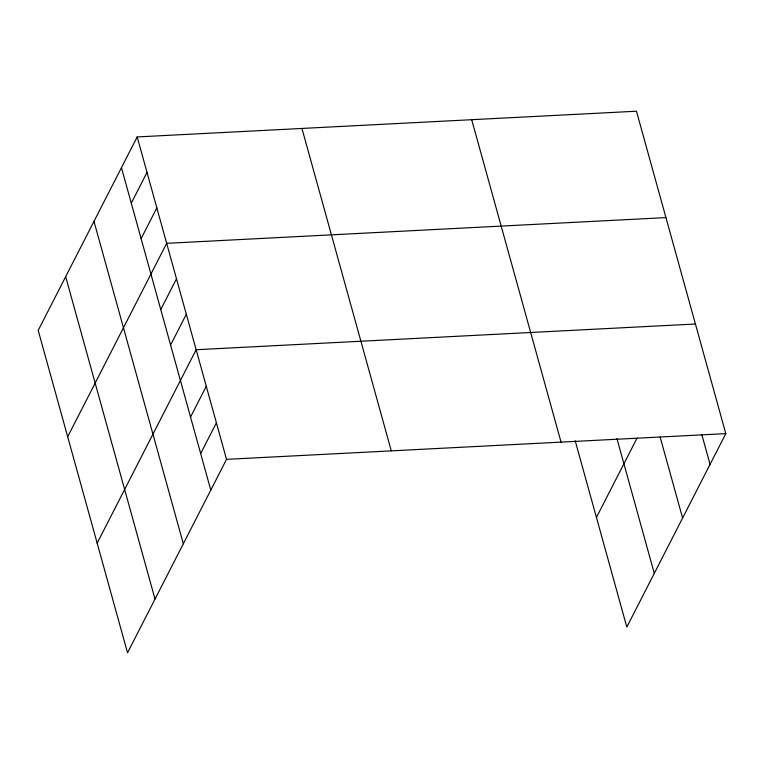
<?xml version="1.0" encoding="UTF-8"?>
<svg xmlns="http://www.w3.org/2000/svg" width="764" height="764" viewBox="0 0 764 764"><rect width="100%" height="100%" fill="white"/><g stroke="black" fill="none" stroke-linecap="round" stroke-linejoin="round"><path stroke-width="1.15" d="M137.186 136.937L38.2 330.373L127.54 652.79L226.526 459.355L137.186 136.937L636.46 111.21L725.8 433.627L626.814 627.063L575.196 440.79M131.284 203.157L147.013 172.406M141.111 238.616L156.84 207.875M67.681 436.769L166.667 243.334L665.941 217.606M160.765 309.554L176.494 278.803M170.592 345.013L186.32 314.271M97.162 543.166L196.147 349.731L695.421 324.003M190.542 417.02L206.27 386.278M200.665 453.558L216.403 422.817M596.436 517.438L637.014 438.144M226.526 459.355L725.8 433.627M701.839 434.678L710.062 464.369M660.125 436.979L682.596 518.059M616.94 438.584L654.29 573.372M471.703 119.7L561.043 442.117M301.942 128.447L391.283 450.865M121.457 167.688L210.788 490.106M93.982 221.379L183.322 543.787M65.675 276.692L155.016 599.1"/></g></svg>
